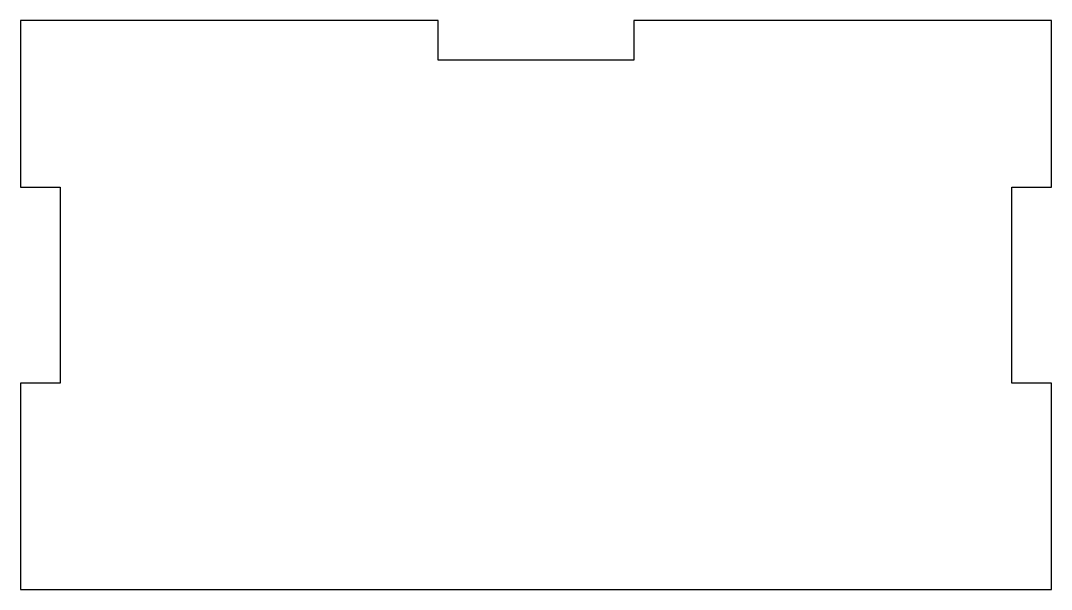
# Model space of a CAD drawing. Header units: millimetres. Extents: x 0 to 78, y -3 to 40.
import ezdxf

# ---------------------------------------------------------------- set-up
doc = ezdxf.new("R2010")
doc.units = ezdxf.units.MM
doc.layers.get('0').update_dxf_attribs({"linetype": 'CONTINUOUS'})

msp = doc.modelspace()

# ---------------------------------------------------------------- linework, layer by layer
msp.add_line((46.4, 37), (31.6, 37))
msp.add_lwpolyline([(0, -3), (31.6, -3), (46.4, -3), (78, -3), (78, 12.6), (75, 12.6), (75, 27.4), (78, 27.4), (78, 40), (46.4, 40), (46.4, 37), (31.6, 37), (31.6, 40), (0, 40), (0, 27.4), (3, 27.4), (3, 12.6), (0, 12.6)], close=True)

doc.saveas('drawing.dxf')
